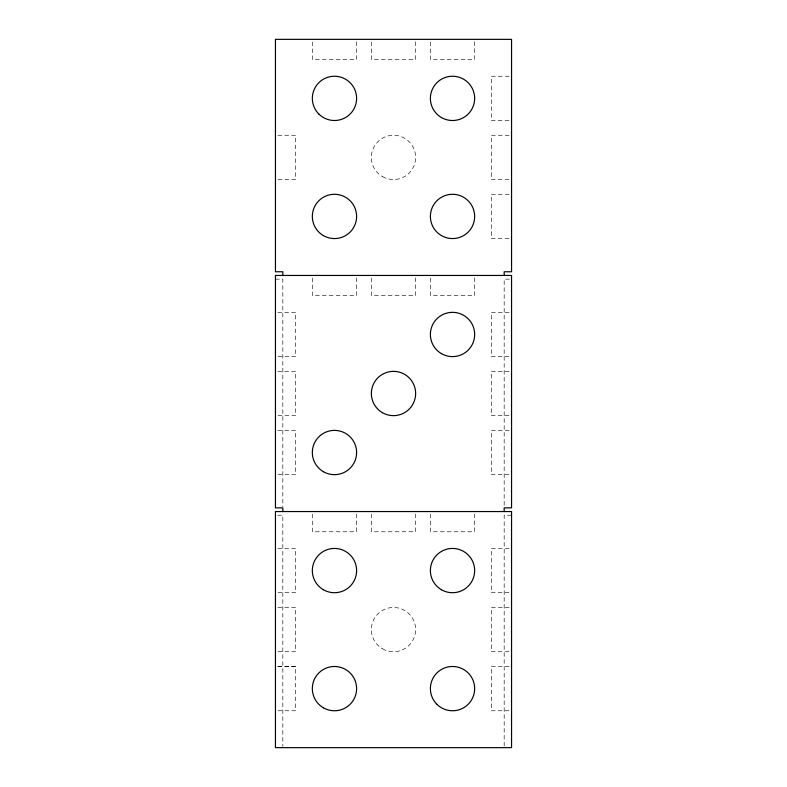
<?xml version="1.0" encoding="UTF-8"?>
<svg xmlns="http://www.w3.org/2000/svg" width="787" height="787" viewBox="0 0 787 787"><rect width="100%" height="100%" fill="white"/><g stroke="black" fill="none" stroke-linecap="round" stroke-linejoin="round"><path stroke-width="0.59" stroke-dasharray="3.94 2.95" d="M509.169 76.25L491.334 76.25L491.334 120.5L509.169 120.5M277.831 135.266L295.666 135.266L295.666 179.534L277.831 179.534M509.169 135.266L491.334 135.266L491.334 179.534L509.169 179.534M509.169 194.291L491.334 194.291L491.334 238.559L509.169 238.559M275.45 279.139L282.828 279.139L282.828 506.641M509.445 279.139L504.172 279.139L504.172 506.631M277.831 312.341L295.666 312.341L295.666 356.609L277.831 356.609M509.169 312.341L491.334 312.341L491.334 356.609L509.169 356.609M277.831 371.366L295.666 371.366L295.666 415.634L277.831 415.634M509.169 371.366L491.334 371.366L491.334 415.634L509.169 415.634M277.831 430.391L295.666 430.391L295.666 474.659L277.831 474.659M509.169 430.391L491.334 430.391L491.334 474.659L509.169 474.659M277.555 515.239L282.828 515.239L282.828 746.42M511.55 515.239L504.172 515.239L504.172 746.42M277.831 548.47L295.666 548.441L295.666 592.709L277.831 592.709M509.169 548.441L491.334 548.441L491.334 592.709L509.169 592.709M277.831 607.466L295.666 607.466L295.666 651.734L277.831 651.734M509.169 607.466L491.334 607.466L491.334 651.734L509.169 651.734M277.831 666.5L295.666 666.491L295.666 710.759L277.831 710.75M509.169 666.491L491.334 666.491L491.334 710.759L509.169 710.759M277.831 666.569L295.666 666.569M474.659 41.731L474.659 59.566L430.391 59.566L430.391 41.731M474.65 277.831L474.659 295.666L430.391 295.666L430.391 277.831M474.659 513.931L474.659 531.766L430.391 531.766L430.391 513.931M415.634 41.731L415.634 59.566L371.366 59.566L371.366 41.731M415.634 277.831L415.634 295.666L371.366 295.666L371.366 277.831M415.634 513.931L415.634 531.766L371.366 531.766L371.366 513.931M356.609 41.731L356.609 59.566L312.341 59.566L312.341 41.731M356.609 277.831L356.609 295.666L312.341 295.666L312.341 277.831M356.609 513.931L356.6 531.766L312.341 531.766L312.341 513.931M382.433 648.773A22.134 22.134 0 0 0 415.634 629.6A22.134 22.134 0 0 0 382.433 610.427A22.134 22.134 0 0 0 382.433 648.773M382.433 176.573A22.134 22.134 0 0 0 415.634 157.4A22.134 22.134 0 0 0 382.433 138.227A22.134 22.134 0 0 0 382.433 176.573"/><path stroke-width="1.18" d="M504.172 275.45L504.172 271.761L511.55 271.761L511.55 39.35L275.45 39.35L275.45 271.761L282.828 271.761L282.828 275.45M504.172 511.55L504.172 507.861L511.55 507.861L511.55 275.45L275.45 275.45L275.45 507.861L282.828 507.861L282.828 511.55M511.55 511.55L275.45 511.55L275.45 747.65L511.55 747.65L511.55 511.55M323.408 707.798A22.134 22.134 0 0 0 356.609 688.625A22.134 22.134 0 0 0 323.408 669.452A22.134 22.134 0 0 0 323.408 707.798M436.913 704.316A22.134 22.134 0 0 0 473.922 694.291A22.134 22.134 0 0 0 446.741 667.258A22.134 22.134 0 0 0 436.913 704.316M441.458 589.748A22.134 22.134 0 0 0 474.659 570.575A22.134 22.134 0 0 0 441.458 551.402A22.134 22.134 0 0 0 441.458 589.748M323.408 589.748A22.134 22.134 0 0 0 356.609 570.575A22.134 22.134 0 0 0 323.408 551.402A22.134 22.134 0 0 0 323.408 589.748M441.458 353.648A22.134 22.134 0 0 0 474.659 334.475A22.134 22.134 0 0 0 441.458 315.302A22.134 22.134 0 0 0 441.458 353.648M382.433 412.673A22.134 22.134 0 0 0 415.634 393.5A22.134 22.134 0 0 0 382.433 374.327A22.134 22.134 0 0 0 382.433 412.673M323.408 471.698A22.134 22.134 0 0 0 356.609 452.525A22.134 22.134 0 0 0 323.408 433.352A22.134 22.134 0 0 0 323.408 471.698M323.408 235.598A22.134 22.134 0 0 0 356.609 216.425A22.134 22.134 0 0 0 323.408 197.252A22.134 22.134 0 0 0 323.408 235.598M441.458 117.548A22.134 22.134 0 0 0 474.659 98.375A22.134 22.134 0 0 0 441.458 79.202A22.134 22.134 0 0 0 441.458 117.548M318.863 114.066A22.134 22.134 0 0 0 355.872 104.041A22.134 22.134 0 0 0 328.691 77.008A22.134 22.134 0 0 0 318.863 114.066M441.458 235.598A22.134 22.134 0 0 0 474.659 216.425A22.134 22.134 0 0 0 441.458 197.252A22.134 22.134 0 0 0 441.458 235.598"/></g></svg>
